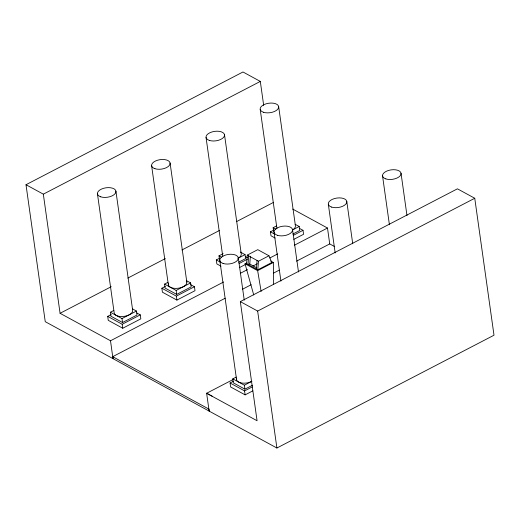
<?xml version="1.0" encoding="UTF-8"?>
<svg xmlns="http://www.w3.org/2000/svg" width="520" height="520" viewBox="0 0 520 520"><rect width="100%" height="100%" fill="white"/><g stroke="black" fill="none" stroke-linecap="round" stroke-linejoin="round"><path stroke-width="0.78" d="M247.273 255.112L246.603 263.699L257.816 269.802L271.798 262.542L268.97 255.769L257.764 249.665L247.273 255.112L258.486 261.222L268.97 255.769M248.677 255.873L248.008 264.459L249.769 264.043L256.776 267.865M249.769 264.043L250.374 256.243M256.412 269.042L257.082 260.455M257.816 269.802L258.486 261.222M233.298 379.412L206.635 393.269L209.138 411.099L45.247 321.678L26 184.724L242.983 71.981L260.312 81.425L263.686 105.41M26 184.724L43.329 194.161L260.312 81.425M43.329 194.161L60.073 313.293L111.254 286.695M127.835 278.083L165.321 258.609M181.903 249.99L219.388 230.516M236.685 221.526L273.455 202.423M132.366 308.822L136.461 311.051L137.02 315.022L122.551 322.536L110.955 316.219L110.396 312.247L113.841 310.459M186.531 280.677L190.625 282.906L191.185 286.877L176.716 294.398L165.12 288.074L164.56 284.108L168.006 282.315M219.55 259.798L218.992 255.827L223.125 253.682M273.695 231.667L273.137 227.695L276.582 225.901M136.825 312.988L140.276 314.873L140.835 318.844L122.752 328.237L108.258 320.339L107.698 316.368L111.176 314.561M190.3 284.472L194.441 286.728L195 290.7L176.917 300.092L162.422 292.195L161.863 288.23L165.341 286.423M220.994 266.175L216.847 263.919L216.294 259.948L219.772 258.141M275.139 238.043L270.998 235.787L270.439 231.816L273.917 230.009M110.396 312.247L121.992 318.565L136.461 311.051M164.56 284.108L176.156 290.427L190.625 282.906M238.167 258.206L245.05 254.631L245.609 258.603L238.725 262.178M292.312 230.074L299.202 226.493L299.761 230.464L292.87 234.046M107.698 316.368L122.194 324.266L140.276 314.873M161.863 288.23L176.358 296.127L194.441 286.728M239.135 263.51L247.475 259.175M293.28 235.378L303.017 230.315L303.576 234.286L293.839 239.35M253.741 294.976L245.031 263.77L246.461 263.029M239.688 267.481L245.947 264.225M253.071 265.98L257.309 263.776M60.073 313.293L110.507 340.769L223.685 281.97M240.266 273.351L247.475 269.607M269.822 257.998L277.752 253.877M294.333 245.264L327.49 228.033L329.726 243.919L334.711 246.636M245.031 263.77L257.641 270.641L273.37 262.47L273.455 284.297M110.507 340.769L112.977 358.618L112.703 356.675L225.192 298.226M242.495 289.237L251.147 284.739M273.494 273.13L279.26 270.133M296.562 261.144L329.726 243.919M206.635 393.269L257.069 420.745L240.325 301.62L457.425 188.825L474.754 198.263L494 335.218L276.9 448.019L209.138 411.099M240.325 301.62L257.654 311.064L474.754 198.263M252.499 385.236L244.92 389.168L233.324 382.85L232.765 378.885L236.21 377.091M252.772 390.897L245.122 394.869L230.627 386.971L230.067 383L233.545 381.199M232.765 378.885L244.361 385.203L251.94 381.264M208.864 409.149L209.216 411.06M230.067 383L244.562 390.904L252.213 386.925M292.682 209.066L327.49 228.033M295.106 224.263L299.202 226.493M299.565 228.436L303.017 230.315M273.137 227.695L275.867 229.177M270.439 231.816L274.579 234.072M270.569 260.942L273.37 262.47M240.279 252.025L245.05 254.631M245.421 256.568L247.488 257.699M218.992 255.827L221.722 257.315M216.294 259.948L220.435 262.204M206.707 393.231L212.505 396.39M112.703 356.675L208.942 409.11M257.641 270.641L261.137 291.467M401.031 173.225L406.985 215.605M382.558 175.975L389.415 224.744M346.781 201.416L352.736 243.789M328.315 204.159L335.166 252.928M278.661 106.594L295.406 225.719A9.334 4.784 -8 0 1 293.274 229.457M292.539 229.6L298.493 271.973M260.195 109.337L276.933 228.469M274.066 232.343L280.923 281.112M257.654 311.064L276.9 448.019M224.517 134.726L241.254 253.858A9.334 4.784 -8 0 1 237.978 258.303M238.29 257.784L244.244 300.157M244.361 385.203L244.92 389.168M244.562 390.904L245.122 394.869M206.044 137.475L222.787 256.601M219.823 260.526L236.561 379.659M170.086 163.007L186.83 282.132M176.156 290.427L176.716 294.398M176.358 296.127L176.917 300.092M151.619 165.75L168.357 284.882M115.921 191.145L132.665 310.278A9.334 4.784 -8 0 1 124.241 316.361A9.334 4.784 -8 0 1 114.198 313.021L97.455 193.895M121.992 318.565L122.551 322.536M122.194 324.266L122.752 328.237M186.303 280.963A9.334 4.784 -8 0 1 178.406 288.223A9.334 4.784 -8 0 1 168.467 283.615M251.114 381.68A9.334 4.784 -8 0 1 240.819 382.856A9.334 4.784 -8 0 1 236.672 378.391M263.471 112.268A9.334 4.784 -8 0 0 278.558 107.861A9.334 4.784 -8 0 0 266.253 103.766A9.334 4.784 -8 0 0 263.471 112.268M209.319 140.4A9.334 4.784 -8 0 0 224.406 135.993A9.334 4.784 -8 0 0 212.108 131.905A9.334 4.784 -8 0 0 209.319 140.4M154.895 168.681A9.334 4.784 -8 0 0 169.982 164.274A9.334 4.784 -8 0 0 157.677 160.18A9.334 4.784 -8 0 0 154.895 168.681M100.731 196.827A9.334 4.784 -8 0 0 115.817 192.413A9.334 4.784 -8 0 0 103.519 188.325A9.334 4.784 -8 0 0 100.731 196.827M277.342 235.274A9.334 4.784 -8 0 0 292.428 230.867A9.334 4.784 -8 0 0 280.131 226.772A9.334 4.784 -8 0 0 277.342 235.274M331.591 207.09A9.334 4.784 -8 0 0 346.678 202.677A9.334 4.784 -8 0 0 334.38 198.588A9.334 4.784 -8 0 0 331.591 207.09M223.1 263.458A9.334 4.784 -8 0 0 238.186 259.051A9.334 4.784 -8 0 0 225.881 254.956A9.334 4.784 -8 0 0 223.1 263.458M385.84 178.906A9.334 4.784 -8 0 0 400.926 174.493A9.334 4.784 -8 0 0 388.622 170.404A9.334 4.784 -8 0 0 385.84 178.906"/></g></svg>
